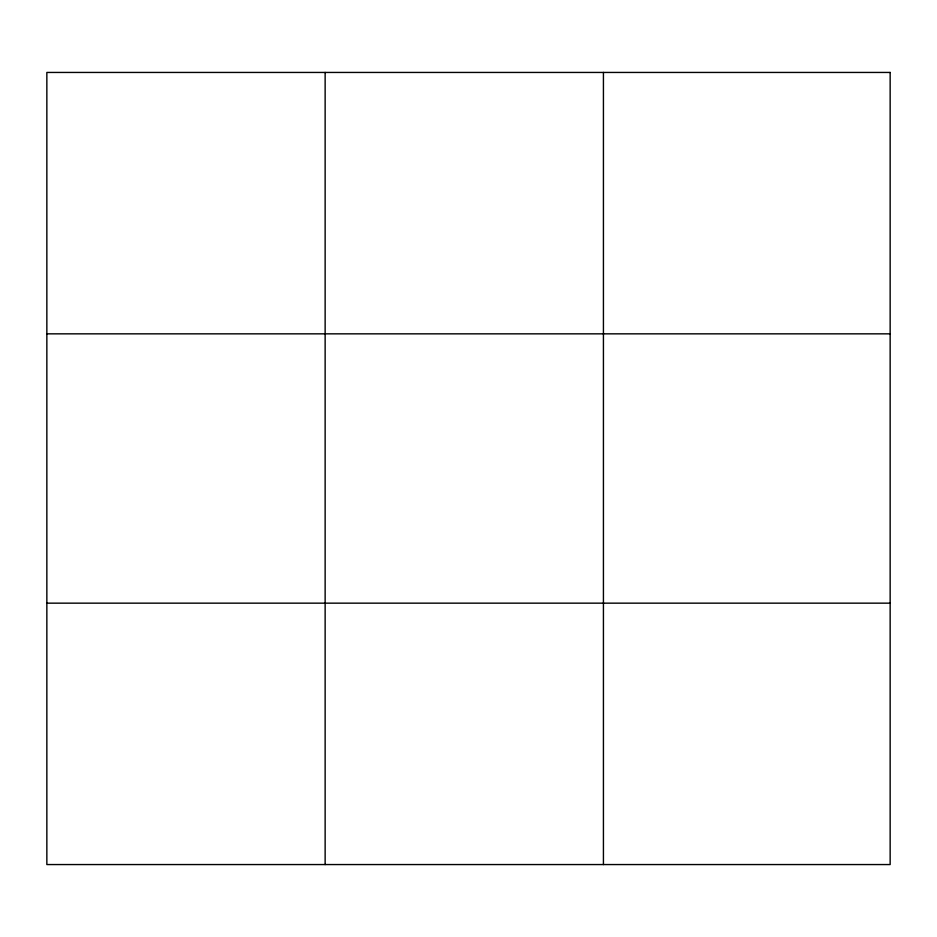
<?xml version="1.0" encoding="UTF-8"?>
<svg xmlns="http://www.w3.org/2000/svg" width="937" height="937" viewBox="0 0 937 937"><rect width="100%" height="100%" fill="white"/><g stroke="black" fill="none" stroke-linecap="round" stroke-linejoin="round"><path stroke-width="1.41" d="M325.139 864.558L325.139 72.442M603.428 864.558L603.428 72.442M46.85 333.841L890.15 333.841M46.85 603.159L890.15 603.159M890.15 72.442L890.15 864.558L46.85 864.558L46.85 72.442L890.15 72.442"/></g></svg>
